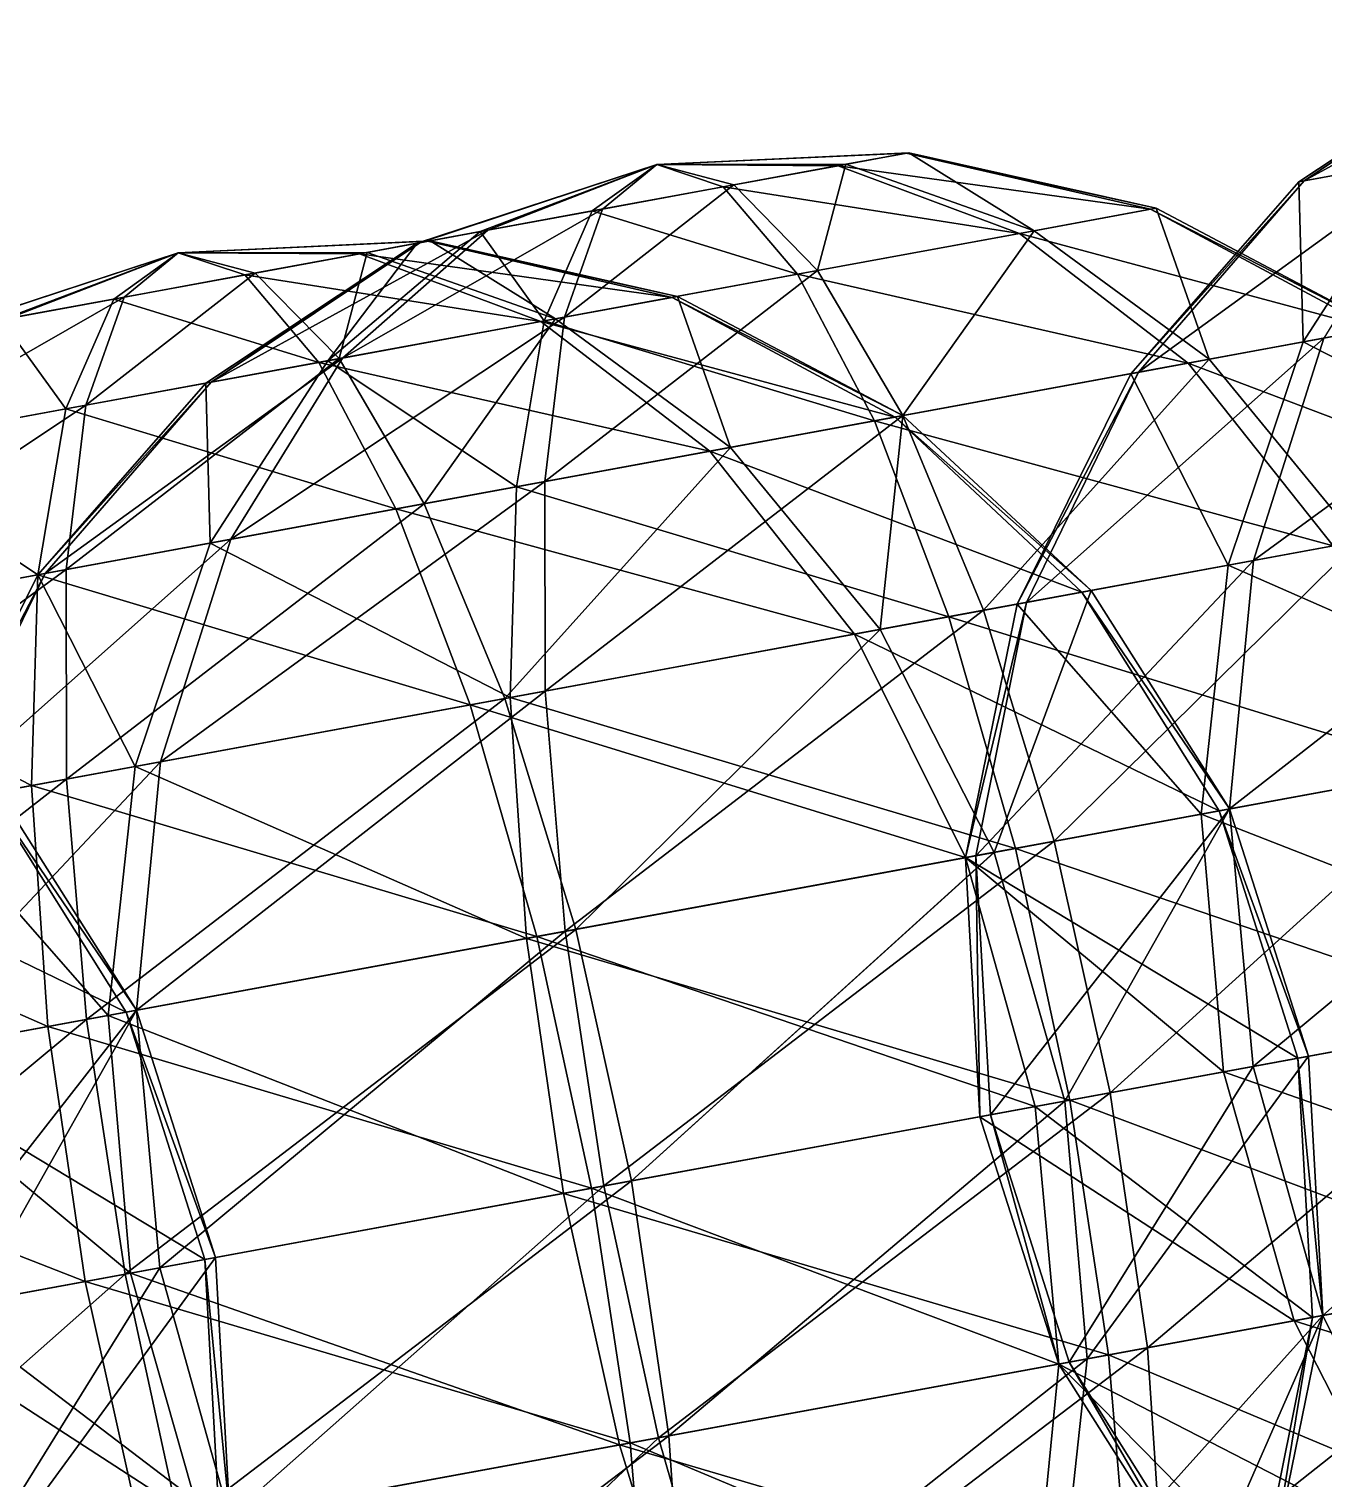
# Model space of a CAD drawing. Header units: metres. Extents: x -550 to 12, y -466 to 28.
# Drawn here: x -253.52 to -214.5, y -404.94 to -361.22 of the extents above; entities that cross this region are included whole.
import ezdxf

# ---------------------------------------------------------------- set-up
doc = ezdxf.new("R2010")
doc.units = ezdxf.units.M

msp = doc.modelspace()

# ---------------------------------------------------------------- linework, layer by layer
for points in [[(-215.06418, -365.79932, -922.34), (-208.77402, -361.59415, -920.31915), (-206.72525, -361.21704, -923.75635), (-206.72514, -361.21695, -923.7562)], [(-215.06418, -365.79932, -922.34), (-206.72525, -361.21704, -923.75635), (-211.10623, -365.0708, -928.9802), (-211.10612, -365.0707, -928.9801)], [(-215.2266, -365.82922, -914.5772), (-208.8581, -361.60962, -916.3008), (-208.77402, -361.59415, -920.31915), (-208.77391, -361.59406, -920.31903)], [(-215.2266, -365.82922, -914.5772), (-208.77402, -361.59415, -920.31915), (-215.06418, -365.79932, -922.34), (-215.06407, -365.79922, -922.3399)], [(-211.54997, -365.15247, -907.77185), (-208.8581, -361.60962, -916.3008), (-215.2266, -365.82922, -914.5772), (-215.22649, -365.82913, -914.5771)], [(-228.89122, -365.2971, -808.2985), (-234.58957, -365.30658, -802.92615), (-226.98807, -364.94678, -804.7758), (-226.98796, -364.9467, -804.7757)], [(-226.98807, -364.94678, -804.7758), (-234.58957, -365.30658, -802.92615), (-227.07214, -364.96225, -800.75745), (-227.07204, -364.96216, -800.7573)], [(-227.07214, -364.96225, -800.75745), (-234.58957, -365.30658, -802.92615), (-229.12093, -365.33936, -797.32025), (-229.12082, -365.33926, -797.3201)], [(-219.69691, -366.65207, -798.7366), (-227.07214, -364.96225, -800.75745), (-229.12093, -365.33936, -797.32025), (-229.12082, -365.33926, -797.3201)], [(-223.2111, -367.29892, -813.30475), (-228.89122, -365.2971, -808.2985), (-226.98807, -364.94678, -804.7758), (-226.98796, -364.9467, -804.7757)], [(-219.53448, -366.62216, -806.4994), (-226.98807, -364.94678, -804.7758), (-227.07214, -364.96225, -800.75745), (-227.07204, -364.96216, -800.7573)], [(-219.53448, -366.62216, -806.4994), (-227.07214, -364.96225, -800.75745), (-219.69691, -366.65207, -798.7366), (-219.69681, -366.65198, -798.73645)], [(-223.2111, -367.29892, -813.30475), (-226.98807, -364.94678, -804.7758), (-219.53448, -366.62216, -806.4994), (-219.53438, -366.62207, -806.49927)], [(-220.06848, -371.5681, -924.07544), (-215.06418, -365.79932, -922.34), (-211.10623, -365.0708, -928.9802), (-211.10612, -365.0707, -928.9801)], [(-220.06848, -371.5681, -924.07544), (-211.10623, -365.0708, -928.9802), (-214.47112, -370.5378, -933.4661), (-214.47101, -370.53772, -933.466)], [(-239.91782, -367.32672, -797.5538), (-234.58957, -365.30658, -802.92615), (-241.82097, -367.67703, -801.0765), (-241.82086, -367.67694, -801.07635)], [(-241.82097, -367.67703, -801.0765), (-234.58957, -365.30658, -802.92615), (-241.73691, -367.66156, -805.09485), (-241.7368, -367.66147, -805.0947)], [(-241.73691, -367.66156, -805.09485), (-234.58957, -365.30658, -802.92615), (-239.68813, -367.28445, -808.53204), (-239.68802, -367.28436, -808.5319)], [(-236.53737, -366.7045, -795.4706), (-234.58957, -365.30658, -802.92615), (-239.91782, -367.32672, -797.5538), (-239.91771, -367.32663, -797.55365)], [(-239.68813, -367.28445, -808.53204), (-234.58957, -365.30658, -802.92615), (-236.2236, -366.64673, -810.4672), (-236.2235, -366.64664, -810.4671)], [(-232.58543, -365.97708, -795.3851), (-234.58957, -365.30658, -802.92615), (-236.53737, -366.7045, -795.4706), (-236.53726, -366.7044, -795.47046)], [(-236.2236, -366.64673, -810.4672), (-234.58957, -365.30658, -802.92615), (-232.27167, -365.9193, -810.3817), (-232.27156, -365.91922, -810.3816)], [(-232.27167, -365.9193, -810.3817), (-234.58957, -365.30658, -802.92615), (-228.89122, -365.2971, -808.2985), (-228.89111, -365.297, -808.2984)], [(-229.12093, -365.33936, -797.32025), (-234.58957, -365.30658, -802.92615), (-232.58543, -365.97708, -795.3851), (-232.58533, -365.977, -795.38495)], [(-223.65485, -367.38058, -792.0964), (-229.12093, -365.33936, -797.32025), (-232.58543, -365.97708, -795.3851), (-232.58533, -365.977, -795.38495)], [(-229.74162, -368.50098, -817.32916), (-232.27167, -365.9193, -810.3817), (-228.89122, -365.2971, -808.2985), (-228.89111, -365.297, -808.2984)], [(-229.74162, -368.50098, -817.32916), (-228.89122, -365.2971, -808.2985), (-223.2111, -367.29892, -813.30475), (-223.211, -367.29883, -813.3046)], [(-219.69691, -366.65207, -798.7366), (-229.12093, -365.33936, -797.32025), (-223.65485, -367.38058, -792.0964), (-223.65474, -367.3805, -792.09625)], [(-215.09866, -370.65332, -903.4729), (-211.54997, -365.15247, -907.77185), (-215.2266, -365.82922, -914.5772), (-215.22649, -365.82913, -914.5771)], [(-205.86313, -368.95337, -897.7815), (-211.54997, -365.15247, -907.77185), (-215.09866, -370.65332, -903.4729), (-215.09856, -370.65323, -903.4728)], [(-237.37619, -369.90625, -817.4943), (-236.2236, -366.64673, -810.4672), (-232.27167, -365.9193, -810.3817), (-232.27156, -365.91922, -810.3816)], [(-237.37619, -369.90625, -817.4943), (-232.27167, -365.9193, -810.3817), (-229.74162, -368.50098, -817.32916), (-229.74152, -368.5009, -817.32904)], [(-220.29819, -371.61038, -913.0971), (-215.2266, -365.82922, -914.5772), (-215.06418, -365.79932, -922.34), (-215.06407, -365.79922, -922.3399)], [(-220.29819, -371.61038, -913.0971), (-215.06418, -365.79932, -922.34), (-220.06848, -371.5681, -924.07544), (-220.06837, -371.56802, -924.0753)], [(-215.09866, -370.65332, -903.4729), (-215.2266, -365.82922, -914.5772), (-220.29819, -371.61038, -913.0971), (-220.29808, -371.6103, -913.097)], [(-230.34778, -368.61255, -788.358), (-232.58543, -365.97708, -795.3851), (-236.53737, -366.7045, -795.4706), (-236.53726, -366.7044, -795.47046)], [(-223.65485, -367.38058, -792.0964), (-232.58543, -365.97708, -795.3851), (-230.34778, -368.61255, -788.358), (-230.34767, -368.61246, -788.35785)], [(-244.0691, -371.1382, -813.7559), (-239.68813, -367.28445, -808.53204), (-236.2236, -366.64673, -810.4672), (-236.2235, -366.64664, -810.4671)], [(-244.0691, -371.1382, -813.7559), (-236.2236, -366.64673, -810.4672), (-237.37619, -369.90625, -817.4943), (-237.37608, -369.90616, -817.4942)], [(-237.98235, -370.01782, -788.52313), (-236.53737, -366.7045, -795.4706), (-239.91782, -367.32672, -797.5538), (-239.91771, -367.32663, -797.55365)], [(-230.34778, -368.61255, -788.358), (-236.53737, -366.7045, -795.4706), (-237.98235, -370.01782, -788.52313), (-237.98224, -370.01773, -788.523)], [(-212.96649, -370.26086, -797.00116), (-219.69691, -366.65207, -798.7366), (-223.65485, -367.38058, -792.0964), (-223.65474, -367.3805, -792.09625)], [(-217.93631, -371.17566, -817.6037), (-223.2111, -367.29892, -813.30475), (-219.53448, -366.62216, -806.4994), (-219.53438, -366.62207, -806.49927)], [(-212.73679, -370.2186, -807.9795), (-219.53448, -366.62216, -806.4994), (-219.69691, -366.65207, -798.7366), (-219.69681, -366.65198, -798.73645)], [(-212.73679, -370.2186, -807.9795), (-219.69691, -366.65207, -798.7366), (-212.96649, -370.26086, -797.00116), (-212.96638, -370.26077, -797.00104)], [(-217.93631, -371.17566, -817.6037), (-219.53448, -366.62216, -806.4994), (-212.73679, -370.2186, -807.9795), (-212.73668, -370.2185, -807.9794)], [(-243.32315, -367.95352, -1187.4879), (-249.0215, -367.963, -1182.1156), (-241.42, -367.6032, -1183.9652), (-241.41989, -367.60312, -1183.9651)], [(-241.42, -367.6032, -1183.9652), (-249.0215, -367.963, -1182.1156), (-241.50407, -367.61868, -1179.9469), (-241.50397, -367.6186, -1179.9468)], [(-241.50407, -367.61868, -1179.9469), (-249.0215, -367.963, -1182.1156), (-243.55286, -367.9958, -1176.5096), (-243.55275, -367.9957, -1176.5095)], [(-248.18947, -371.89664, -799.3529), (-241.82097, -367.67703, -801.0765), (-241.73691, -367.66156, -805.09485), (-241.7368, -367.66147, -805.0947)], [(-248.18947, -371.89664, -799.3529), (-241.73691, -367.66156, -805.09485), (-248.02705, -371.86673, -807.1157), (-248.02695, -371.86664, -807.1156)], [(-244.51285, -371.21988, -792.54755), (-241.82097, -367.67703, -801.0765), (-248.18947, -371.89664, -799.3529), (-248.18936, -371.89655, -799.3528)], [(-248.02705, -371.86673, -807.1157), (-241.73691, -367.66156, -805.09485), (-239.68813, -367.28445, -808.53204), (-239.68802, -367.28436, -808.5319)], [(-248.02705, -371.86673, -807.1157), (-239.68813, -367.28445, -808.53204), (-244.0691, -371.1382, -813.7559), (-244.069, -371.13812, -813.7558)], [(-237.98235, -370.01782, -788.52313), (-239.91782, -367.32672, -797.5538), (-244.51285, -371.21988, -792.54755), (-244.51274, -371.2198, -792.5474)], [(-244.51285, -371.21988, -792.54755), (-239.91782, -367.32672, -797.5538), (-241.82097, -367.67703, -801.0765), (-241.82086, -367.67694, -801.07635)], [(-234.12885, -369.3085, -1177.926), (-241.50407, -367.61868, -1179.9469), (-243.55286, -367.9958, -1176.5096), (-243.55275, -367.9957, -1176.5095)], [(-237.64304, -369.95535, -1192.4943), (-243.32315, -367.95352, -1187.4879), (-241.42, -367.6032, -1183.9652), (-241.41989, -367.60312, -1183.9651)], [(-233.96642, -369.2786, -1185.6888), (-241.42, -367.6032, -1183.9652), (-241.50407, -367.61868, -1179.9469), (-241.50397, -367.6186, -1179.9468)], [(-233.96642, -369.2786, -1185.6888), (-241.50407, -367.61868, -1179.9469), (-234.12885, -369.3085, -1177.926), (-234.12874, -369.3084, -1177.9259)], [(-237.64304, -369.95535, -1192.4943), (-241.42, -367.6032, -1183.9652), (-233.96642, -369.2786, -1185.6888), (-233.96631, -369.2785, -1185.6887)], [(-218.56386, -371.29117, -787.6105), (-223.65485, -367.38058, -792.0964), (-230.34778, -368.61255, -788.358), (-230.34767, -368.61246, -788.35785)], [(-227.17186, -372.8756, -823.2951), (-229.74162, -368.50098, -817.32916), (-223.2111, -367.29892, -813.30475), (-223.211, -367.29883, -813.3046)], [(-227.17186, -372.8756, -823.2951), (-223.2111, -367.29892, -813.30475), (-217.93631, -371.17566, -817.6037), (-217.9362, -371.17557, -817.6036)], [(-212.96649, -370.26086, -797.00116), (-223.65485, -367.38058, -792.0964), (-218.56386, -371.29117, -787.6105), (-218.56375, -371.29108, -787.61035)], [(-254.34975, -369.98315, -1176.7433), (-249.0215, -367.963, -1182.1156), (-256.2529, -370.33347, -1180.266), (-256.2528, -370.33337, -1180.2659)], [(-256.2529, -370.33347, -1180.266), (-249.0215, -367.963, -1182.1156), (-256.16882, -370.318, -1184.2843), (-256.16873, -370.3179, -1184.2842)], [(-256.16882, -370.318, -1184.2843), (-249.0215, -367.963, -1182.1156), (-254.12006, -369.9409, -1187.7216), (-254.11995, -369.9408, -1187.7214)], [(-250.9693, -369.36093, -1174.66), (-249.0215, -367.963, -1182.1156), (-254.34975, -369.98315, -1176.7433), (-254.34964, -369.98306, -1176.7432)], [(-254.12006, -369.9409, -1187.7216), (-249.0215, -367.963, -1182.1156), (-250.65553, -369.30316, -1189.6566), (-250.65543, -369.30307, -1189.6565)], [(-247.01736, -368.6335, -1174.5746), (-249.0215, -367.963, -1182.1156), (-250.9693, -369.36093, -1174.66), (-250.9692, -369.36084, -1174.6599)], [(-250.65553, -369.30316, -1189.6566), (-249.0215, -367.963, -1182.1156), (-246.7036, -368.57574, -1189.5712), (-246.70349, -368.57565, -1189.571)], [(-246.7036, -368.57574, -1189.5712), (-249.0215, -367.963, -1182.1156), (-243.32315, -367.95352, -1187.4879), (-243.32304, -367.95343, -1187.4878)], [(-243.55286, -367.9958, -1176.5096), (-249.0215, -367.963, -1182.1156), (-247.01736, -368.6335, -1174.5746), (-247.01726, -368.63342, -1174.5745)], [(-238.08678, -370.03702, -1171.2858), (-243.55286, -367.9958, -1176.5096), (-247.01736, -368.6335, -1174.5746), (-247.01726, -368.63342, -1174.5745)], [(-244.17355, -371.1574, -1196.5187), (-246.7036, -368.57574, -1189.5712), (-243.32315, -367.95352, -1187.4879), (-243.32304, -367.95343, -1187.4878)], [(-244.17355, -371.1574, -1196.5187), (-243.32315, -367.95352, -1187.4879), (-237.64304, -369.95535, -1192.4943), (-237.64293, -369.95526, -1192.4941)], [(-234.12885, -369.3085, -1177.926), (-243.55286, -367.9958, -1176.5096), (-238.08678, -370.03702, -1171.2858), (-238.08667, -370.03693, -1171.2856)], [(-251.8081, -372.56268, -1196.6838), (-250.65553, -369.30316, -1189.6566), (-246.7036, -368.57574, -1189.5712), (-246.70349, -368.57565, -1189.571)], [(-251.8081, -372.56268, -1196.6838), (-246.7036, -368.57574, -1189.5712), (-244.17355, -371.1574, -1196.5187), (-244.17345, -371.15732, -1196.5186)], [(-237.96875, -374.86298, -823.5287), (-237.37619, -369.90625, -817.4943), (-229.74162, -368.50098, -817.32916), (-229.74152, -368.5009, -817.32904)], [(-237.96875, -374.86298, -823.5287), (-229.74162, -368.50098, -817.32916), (-227.17186, -372.8756, -823.2951), (-227.17175, -372.87552, -823.295)], [(-229.74162, -368.50098, -817.32916), (-229.74162, -368.50098, -817.32916), (-237.37619, -369.90625, -817.4943), (-237.37608, -369.90616, -817.4942)], [(-244.77971, -371.26898, -1167.5474), (-247.01736, -368.6335, -1174.5746), (-250.9693, -369.36093, -1174.66), (-250.9692, -369.36084, -1174.6599)], [(-238.08678, -370.03702, -1171.2858), (-247.01736, -368.6335, -1174.5746), (-244.77971, -371.26898, -1167.5474), (-244.7796, -371.2689, -1167.5472)], [(-228.0291, -373.03342, -782.3236), (-230.34778, -368.61255, -788.358), (-237.98235, -370.01782, -788.52313), (-237.98224, -370.01773, -788.523)], [(-218.56386, -371.29117, -787.6105), (-230.34778, -368.61255, -788.358), (-228.0291, -373.03342, -782.3236), (-228.02899, -373.03333, -782.3235)], [(-216.59056, -377.2455, -936.9082), (-214.47112, -370.5378, -933.4661), (-205.00589, -368.79556, -938.753), (-205.00578, -368.79547, -938.75287)], [(-216.59056, -377.2455, -936.9082), (-205.00589, -368.79556, -938.753), (-204.99808, -375.1117, -943.3833), (-204.99797, -375.1116, -943.3832)], [(-206.04797, -375.30496, -893.2037), (-205.86313, -368.95337, -897.7815), (-215.09866, -370.65332, -903.4729), (-215.09856, -370.65323, -903.4728)], [(-258.50104, -373.79465, -1192.9454), (-254.12006, -369.9409, -1187.7216), (-250.65553, -369.30316, -1189.6566), (-250.65543, -369.30307, -1189.6565)], [(-258.50104, -373.79465, -1192.9454), (-250.65553, -369.30316, -1189.6566), (-251.8081, -372.56268, -1196.6838), (-251.808, -372.5626, -1196.6837)], [(-252.41428, -372.67426, -1167.7125), (-250.9693, -369.36093, -1174.66), (-254.34975, -369.98315, -1176.7433), (-254.34964, -369.98306, -1176.7432)], [(-244.77971, -371.26898, -1167.5474), (-250.9693, -369.36093, -1174.66), (-252.41428, -372.67426, -1167.7125), (-252.41417, -372.67416, -1167.7124)], [(-227.39842, -372.9173, -1176.1907), (-234.12885, -369.3085, -1177.926), (-238.08678, -370.03702, -1171.2858), (-238.08667, -370.03693, -1171.2856)], [(-232.36826, -373.8321, -1196.7932), (-237.64304, -369.95535, -1192.4943), (-233.96642, -369.2786, -1185.6888), (-233.96631, -369.2785, -1185.6887)], [(-227.16873, -372.87503, -1187.169), (-233.96642, -369.2786, -1185.6888), (-234.12885, -369.3085, -1177.926), (-234.12874, -369.3084, -1177.9259)], [(-227.16873, -372.87503, -1187.169), (-234.12885, -369.3085, -1177.926), (-227.39842, -372.9173, -1176.1907), (-227.39832, -372.9172, -1176.1906)], [(-232.36826, -373.8321, -1196.7932), (-233.96642, -369.2786, -1185.6888), (-227.16873, -372.87503, -1187.169), (-227.16862, -372.87494, -1187.1688)], [(-252.41428, -372.67426, -1167.7125), (-254.34975, -369.98315, -1176.7433), (-258.9448, -373.8763, -1171.7369), (-258.9447, -373.87622, -1171.7368)], [(-247.43399, -376.60522, -818.2418), (-244.0691, -371.1382, -813.7559), (-237.37619, -369.90625, -817.4943), (-237.37608, -369.90616, -817.4942)], [(-247.43399, -376.60522, -818.2418), (-237.37619, -369.90625, -817.4943), (-237.96875, -374.86298, -823.5287), (-237.96864, -374.86288, -823.52856)], [(-232.99579, -373.9476, -1166.7999), (-238.08678, -370.03702, -1171.2858), (-244.77971, -371.26898, -1167.5474), (-244.7796, -371.2689, -1167.5472)], [(-238.82599, -375.02075, -782.5572), (-237.98235, -370.01782, -788.52313), (-244.51285, -371.21988, -792.54755), (-244.51274, -371.2198, -792.5474)], [(-241.60379, -375.53204, -1202.4846), (-244.17355, -371.1574, -1196.5187), (-237.64304, -369.95535, -1192.4943), (-237.64293, -369.95526, -1192.4941)], [(-241.60379, -375.53204, -1202.4846), (-237.64304, -369.95535, -1192.4943), (-232.36826, -373.8321, -1196.7932), (-232.36815, -373.832, -1196.7931)], [(-228.0291, -373.03342, -782.3236), (-237.98235, -370.01782, -788.52313), (-238.82599, -375.02075, -782.5572), (-238.82588, -375.02066, -782.55707)], [(-227.39842, -372.9173, -1176.1907), (-238.08678, -370.03702, -1171.2858), (-232.99579, -373.9476, -1166.7999), (-232.99568, -373.9475, -1166.7998)], [(-207.33954, -375.5427, -795.66956), (-212.96649, -370.26086, -797.00116), (-218.56386, -371.29117, -787.6105), (-218.56375, -371.29108, -787.61035)], [(-213.42632, -376.6631, -820.9024), (-217.93631, -371.17566, -817.6037), (-212.73679, -370.2186, -807.9795), (-212.73668, -370.2185, -807.9794)], [(-223.44592, -378.50735, -925.40704), (-220.06848, -371.5681, -924.07544), (-214.47112, -370.5378, -933.4661), (-214.47101, -370.53772, -933.466)], [(-223.44592, -378.50735, -925.40704), (-214.47112, -370.5378, -933.4661), (-216.59056, -377.2455, -936.9082), (-216.59045, -377.24542, -936.9081)], [(-217.35915, -377.387, -900.1742), (-215.09866, -370.65332, -903.4729), (-220.29819, -371.61038, -913.0971), (-220.29808, -371.6103, -913.097)], [(-206.04797, -375.30496, -893.2037), (-215.09866, -370.65332, -903.4729), (-217.35915, -377.387, -900.1742), (-217.35904, -377.3869, -900.1741)], [(-253.03136, -377.63553, -808.85114), (-248.02705, -371.86673, -807.1157), (-244.0691, -371.1382, -813.7559), (-244.069, -371.13812, -813.7558)], [(-253.03136, -377.63553, -808.85114), (-244.0691, -371.1382, -813.7559), (-247.43399, -376.60522, -818.2418), (-247.43388, -376.60513, -818.2417)], [(-252.4007, -377.5194, -1202.7181), (-251.8081, -372.56268, -1196.6838), (-244.17355, -371.1574, -1196.5187), (-244.17345, -371.15732, -1196.5186)], [(-252.4007, -377.5194, -1202.7181), (-244.17355, -371.1574, -1196.5187), (-241.60379, -375.53204, -1202.4846), (-241.60368, -375.53195, -1202.4845)], [(-244.17355, -371.1574, -1196.5187), (-244.17355, -371.1574, -1196.5187), (-251.8081, -372.56268, -1196.6838), (-251.808, -372.5626, -1196.6837)], [(-224.7375, -378.74512, -827.8729), (-227.17186, -372.8756, -823.2951), (-217.93631, -371.17566, -817.6037), (-217.9362, -371.17557, -817.6036)], [(-224.7375, -378.74512, -827.8729), (-217.93631, -371.17566, -817.6037), (-213.42632, -376.6631, -820.9024), (-213.42621, -376.663, -820.9023)], [(-242.46103, -375.68985, -1161.5131), (-244.77971, -371.26898, -1167.5474), (-252.41428, -372.67426, -1167.7125), (-252.41417, -372.67416, -1167.7124)], [(-248.06152, -376.72073, -788.2486), (-244.51285, -371.21988, -792.54755), (-248.18947, -371.89664, -799.3529), (-248.18936, -371.89655, -799.3528)], [(-238.82599, -375.02075, -782.5572), (-244.51285, -371.21988, -792.54755), (-248.06152, -376.72073, -788.2486), (-248.06142, -376.72064, -788.2485)], [(-232.99579, -373.9476, -1166.7999), (-244.77971, -371.26898, -1167.5474), (-242.46103, -375.68985, -1161.5131), (-242.46092, -375.68976, -1161.513)], [(-214.1949, -376.80457, -784.1684), (-218.56386, -371.29117, -787.6105), (-228.0291, -373.03342, -782.3236), (-228.02899, -373.03333, -782.3235)], [(-223.72723, -378.55914, -911.9614), (-220.29819, -371.61038, -913.0971), (-220.06848, -371.5681, -924.07544), (-220.06837, -371.56802, -924.0753)], [(-223.72723, -378.55914, -911.9614), (-220.06848, -371.5681, -924.07544), (-223.44592, -378.50735, -925.40704), (-223.44582, -378.50726, -925.4069)], [(-217.35915, -377.387, -900.1742), (-220.29819, -371.61038, -913.0971), (-223.72723, -378.55914, -911.9614), (-223.72713, -378.55905, -911.9613)], [(-207.33954, -375.5427, -795.66956), (-218.56386, -371.29117, -787.6105), (-214.1949, -376.80457, -784.1684), (-214.1948, -376.80447, -784.1683)], [(-253.26106, -377.6778, -797.8728), (-248.18947, -371.89664, -799.3529), (-248.02705, -371.86673, -807.1157), (-248.02695, -371.86664, -807.1156)], [(-253.26106, -377.6778, -797.8728), (-248.02705, -371.86673, -807.1157), (-253.03136, -377.63553, -808.85114), (-253.03125, -377.63544, -808.851)], [(-248.06152, -376.72073, -788.2486), (-248.18947, -371.89664, -799.3529), (-253.26106, -377.6778, -797.8728), (-253.26096, -377.6777, -797.8727)], [(-261.8659, -379.26166, -1197.4313), (-258.50104, -373.79465, -1192.9454), (-251.8081, -372.56268, -1196.6838), (-251.808, -372.5626, -1196.6837)], [(-261.8659, -379.26166, -1197.4313), (-251.8081, -372.56268, -1196.6838), (-252.4007, -377.5194, -1202.7181), (-252.40059, -377.51932, -1202.718)], [(-253.25793, -377.6772, -1161.7466), (-252.41428, -372.67426, -1167.7125), (-258.9448, -373.8763, -1171.7369), (-258.9447, -373.87622, -1171.7368)], [(-242.46103, -375.68985, -1161.5131), (-252.41428, -372.67426, -1167.7125), (-253.25793, -377.6772, -1161.7466), (-253.25783, -377.6771, -1161.7465)], [(-237.96094, -381.1791, -828.159), (-237.96875, -374.86298, -823.5287), (-227.17186, -372.8756, -823.2951), (-227.17175, -372.87552, -823.295)], [(-227.17186, -372.8756, -823.2951), (-227.17186, -372.8756, -823.2951), (-237.96875, -374.86298, -823.5287), (-237.96864, -374.86288, -823.52856)], [(-237.96094, -381.1791, -828.159), (-227.17186, -372.8756, -823.2951), (-224.7375, -378.74512, -827.8729), (-224.7374, -378.74503, -827.8728)], [(-221.77147, -378.19913, -1174.859), (-227.39842, -372.9173, -1176.1907), (-232.99579, -373.9476, -1166.7999), (-232.99568, -373.9475, -1166.7998)], [(-227.85825, -379.31952, -1200.0919), (-232.36826, -373.8321, -1196.7932), (-227.16873, -372.87503, -1187.169), (-227.16862, -372.87494, -1187.1688)], [(-227.85825, -379.31952, -1200.0919), (-227.16873, -372.87503, -1187.169), (-221.49016, -378.14737, -1188.3046), (-221.49005, -378.14728, -1188.3044)], [(-221.49016, -378.14737, -1188.3046), (-227.16873, -372.87503, -1187.169), (-227.39842, -372.9173, -1176.1907), (-227.39832, -372.9172, -1176.1906)], [(-221.49016, -378.14737, -1188.3046), (-227.39842, -372.9173, -1176.1907), (-221.77147, -378.19913, -1174.859), (-221.77136, -378.19904, -1174.8589)], [(-225.7874, -378.93835, -777.6933), (-228.0291, -373.03342, -782.3236), (-238.82599, -375.02075, -782.5572), (-238.82588, -375.02066, -782.55707)], [(-214.1949, -376.80457, -784.1684), (-228.0291, -373.03342, -782.3236), (-225.7874, -378.93835, -777.6933), (-225.7873, -378.93826, -777.6932)], [(-239.16943, -381.40155, -1207.0624), (-241.60379, -375.53204, -1202.4846), (-232.36826, -373.8321, -1196.7932), (-232.36815, -373.832, -1196.7931)], [(-239.16943, -381.40155, -1207.0624), (-232.36826, -373.8321, -1196.7932), (-227.85825, -379.31952, -1200.0919), (-227.85814, -379.31943, -1200.0918)], [(-253.25793, -377.6772, -1161.7466), (-258.9448, -373.8763, -1171.7369), (-262.49347, -379.37717, -1167.438), (-262.49338, -379.37708, -1167.4379)], [(-228.62683, -379.461, -1163.3578), (-232.99579, -373.9476, -1166.7999), (-242.46103, -375.68985, -1161.5131), (-242.46092, -375.68976, -1161.513)], [(-221.77147, -378.19913, -1174.859), (-232.99579, -373.9476, -1166.7999), (-228.62683, -379.461, -1163.3578), (-228.62672, -379.4609, -1163.3577)], [(-249.55344, -383.31293, -821.6839), (-247.43399, -376.60522, -818.2418), (-237.96875, -374.86298, -823.5287), (-237.96864, -374.86288, -823.52856)], [(-249.55344, -383.31293, -821.6839), (-237.96875, -374.86298, -823.5287), (-237.96094, -381.1791, -828.159), (-237.96083, -381.17902, -828.1589)], [(-239.01085, -381.37238, -777.9794), (-238.82599, -375.02075, -782.5572), (-248.06152, -376.72073, -788.2486), (-248.06142, -376.72064, -788.2485)], [(-225.7874, -378.93835, -777.6933), (-238.82599, -375.02075, -782.5572), (-239.01085, -381.37238, -777.9794), (-239.01074, -381.37228, -777.97925)], [(-217.32016, -384.7368, -939.072), (-216.59056, -377.2455, -936.9082), (-204.99808, -375.1117, -943.3833), (-204.99797, -375.1116, -943.3832)], [(-217.32016, -384.7368, -939.072), (-204.99808, -375.1117, -943.3833), (-204.39041, -382.35684, -946.294), (-204.3903, -382.35675, -946.2939)], [(-252.39288, -383.83554, -1207.3484), (-252.4007, -377.5194, -1202.7181), (-241.60379, -375.53204, -1202.4846), (-241.60368, -375.53195, -1202.4845)], [(-241.60379, -375.53204, -1202.4846), (-241.60379, -375.53204, -1202.4846), (-252.4007, -377.5194, -1202.7181), (-252.40059, -377.51932, -1202.718)], [(-252.39288, -383.83554, -1207.3484), (-241.60379, -375.53204, -1202.4846), (-239.16943, -381.40155, -1207.0624), (-239.16933, -381.40146, -1207.0623)], [(-205.56142, -382.5724, -890.3259), (-206.04797, -375.30496, -893.2037), (-217.35915, -377.387, -900.1742), (-217.35904, -377.3869, -900.1741)], [(-240.21933, -381.5948, -1156.8828), (-242.46103, -375.68985, -1161.5131), (-253.25793, -377.6772, -1161.7466), (-253.25783, -377.6771, -1161.7465)], [(-228.62683, -379.461, -1163.3578), (-242.46103, -375.68985, -1161.5131), (-240.21933, -381.5948, -1156.8828), (-240.21922, -381.5947, -1156.8827)], [(-256.40878, -384.57477, -810.18274), (-253.03136, -377.63553, -808.85114), (-247.43399, -376.60522, -818.2418), (-247.43388, -376.60513, -818.2417)], [(-256.40878, -384.57477, -810.18274), (-247.43399, -376.60522, -818.2418), (-249.55344, -383.31293, -821.6839), (-249.55333, -383.31284, -821.6838)], [(-250.32202, -383.4544, -784.9499), (-248.06152, -376.72073, -788.2486), (-253.26106, -377.6778, -797.8728), (-253.26096, -377.6777, -797.8727)], [(-239.01085, -381.37238, -777.9794), (-248.06152, -376.72073, -788.2486), (-250.32202, -383.4544, -784.9499), (-250.32191, -383.4543, -784.94977)], [(-210.8457, -383.54504, -782.0046), (-214.1949, -376.80457, -784.1684), (-225.7874, -378.93835, -777.6933), (-225.7873, -378.93826, -777.6932)], [(-222.60445, -385.70947, -830.7507), (-224.7375, -378.74512, -827.8729), (-213.42632, -376.6631, -820.9024), (-213.42621, -376.663, -820.9023)], [(-222.60445, -385.70947, -830.7507), (-213.42632, -376.6631, -820.9024), (-209.98846, -383.38727, -822.9761), (-209.98836, -383.38718, -822.97595)], [(-224.96631, -386.1442, -926.2441), (-223.44592, -378.50735, -925.40704), (-216.59056, -377.2455, -936.9082), (-216.59045, -377.24542, -936.9081)], [(-224.96631, -386.1442, -926.2441), (-216.59056, -377.2455, -936.9082), (-217.32016, -384.7368, -939.072), (-217.32005, -384.7367, -939.0719)], [(-263.98538, -385.96936, -1200.8734), (-261.8659, -379.26166, -1197.4313), (-252.4007, -377.5194, -1202.7181), (-252.40059, -377.51932, -1202.718)], [(-263.98538, -385.96936, -1200.8734), (-252.4007, -377.5194, -1202.7181), (-252.39288, -383.83554, -1207.3484), (-252.39278, -383.83545, -1207.3483)], [(-253.44278, -384.0288, -1157.1688), (-253.25793, -377.6772, -1161.7466), (-262.49347, -379.37717, -1167.438), (-262.49338, -379.37708, -1167.4379)], [(-256.69012, -384.62656, -796.7371), (-253.26106, -377.6778, -797.8728), (-253.03136, -377.63553, -808.85114), (-253.03125, -377.63544, -808.851)], [(-256.69012, -384.62656, -796.7371), (-253.03136, -377.63553, -808.85114), (-256.40878, -384.57477, -810.18274), (-256.4087, -384.57468, -810.1826)], [(-250.32202, -383.4544, -784.9499), (-253.26106, -377.6778, -797.8728), (-256.69012, -384.62656, -796.7371), (-256.69003, -384.62646, -796.737)], [(-240.21933, -381.5948, -1156.8828), (-253.25793, -377.6772, -1161.7466), (-253.44278, -384.0288, -1157.1688), (-253.44267, -384.02872, -1157.1687)], [(-218.1774, -384.89456, -898.1005), (-217.35915, -377.387, -900.1742), (-223.72723, -378.55914, -911.9614), (-223.72713, -378.55905, -911.9613)], [(-205.56142, -382.5724, -890.3259), (-217.35915, -377.387, -900.1742), (-218.1774, -384.89456, -898.1005), (-218.17729, -384.89447, -898.1004)], [(-217.63148, -384.79407, -1174.022), (-221.77147, -378.19913, -1174.859), (-228.62683, -379.461, -1163.3578), (-228.62672, -379.4609, -1163.3577)], [(-224.4204, -386.0437, -1202.1655), (-227.85825, -379.31952, -1200.0919), (-221.49016, -378.14737, -1188.3046), (-221.49005, -378.14728, -1188.3044)], [(-224.4204, -386.0437, -1202.1655), (-221.49016, -378.14737, -1188.3046), (-217.3177, -384.73633, -1189.0186), (-217.3176, -384.73624, -1189.0184)], [(-217.3177, -384.73633, -1189.0186), (-221.49016, -378.14737, -1188.3046), (-221.77147, -378.19913, -1174.859), (-221.77136, -378.19904, -1174.8589)], [(-217.3177, -384.73633, -1189.0186), (-221.77147, -378.19913, -1174.859), (-217.63148, -384.79407, -1174.022), (-217.63138, -384.79398, -1174.0219)], [(-225.28008, -386.20197, -911.2475), (-223.72723, -378.55914, -911.9614), (-223.44592, -378.50735, -925.40704), (-223.44582, -378.50726, -925.4069)], [(-225.28008, -386.20197, -911.2475), (-223.44592, -378.50735, -925.40704), (-224.96631, -386.1442, -926.2441), (-224.9662, -386.1441, -926.24396)], [(-218.1774, -384.89456, -898.1005), (-223.72723, -378.55914, -911.9614), (-225.28008, -386.20197, -911.2475), (-225.27997, -386.20187, -911.2474)], [(-223.77545, -385.92502, -774.7826), (-225.7874, -378.93835, -777.6933), (-239.01085, -381.37238, -777.9794), (-239.01074, -381.37228, -777.97925)], [(-237.35329, -388.42426, -831.0697), (-237.96094, -381.1791, -828.159), (-224.7375, -378.74512, -827.8729), (-224.7374, -378.74503, -827.8728)], [(-224.7375, -378.74512, -827.8729), (-224.7375, -378.74512, -827.8729), (-237.96094, -381.1791, -828.159), (-237.96083, -381.17902, -828.1589)], [(-237.35329, -388.42426, -831.0697), (-224.7375, -378.74512, -827.8729), (-222.60445, -385.70947, -830.7507), (-222.60434, -385.70938, -830.75055)], [(-210.8457, -383.54504, -782.0046), (-225.7874, -378.93835, -777.6933), (-223.77545, -385.92502, -774.7826), (-223.77534, -385.92493, -774.7825)], [(-253.44278, -384.0288, -1157.1688), (-262.49347, -379.37717, -1167.438), (-264.75397, -386.11084, -1164.1393), (-264.75388, -386.11075, -1164.1392)], [(-225.27763, -386.20148, -1161.1941), (-228.62683, -379.461, -1163.3578), (-240.21933, -381.5948, -1156.8828), (-240.21922, -381.5947, -1156.8827)], [(-237.03638, -388.3659, -1209.9402), (-239.16943, -381.40155, -1207.0624), (-227.85825, -379.31952, -1200.0919), (-227.85814, -379.31943, -1200.0918)], [(-237.03638, -388.3659, -1209.9402), (-227.85825, -379.31952, -1200.0919), (-224.4204, -386.0437, -1202.1655), (-224.42029, -386.0436, -1202.1654)], [(-217.63148, -384.79407, -1174.022), (-228.62683, -379.461, -1163.3578), (-225.27763, -386.20148, -1161.1941), (-225.27753, -386.2014, -1161.194)], [(-250.28302, -390.8042, -823.8477), (-249.55344, -383.31293, -821.6839), (-237.96094, -381.1791, -828.159), (-237.96083, -381.17902, -828.1589)], [(-250.28302, -390.8042, -823.8477), (-237.96094, -381.1791, -828.159), (-237.35329, -388.42426, -831.0697), (-237.35318, -388.42416, -831.0696)], [(-238.20738, -388.58145, -1153.972), (-240.21933, -381.5948, -1156.8828), (-253.44278, -384.0288, -1157.1688), (-253.44267, -384.02872, -1157.1687)], [(-251.78522, -391.0807, -1210.2592), (-252.39288, -383.83554, -1207.3484), (-239.16943, -381.40155, -1207.0624), (-239.16933, -381.40146, -1207.0623)], [(-239.16943, -381.40155, -1207.0624), (-239.16943, -381.40155, -1207.0624), (-252.39288, -383.83554, -1207.3484), (-252.39278, -383.83545, -1207.3483)], [(-251.78522, -391.0807, -1210.2592), (-239.16943, -381.40155, -1207.0624), (-237.03638, -388.3659, -1209.9402), (-237.03627, -388.3658, -1209.9401)], [(-238.52429, -388.6398, -775.1016), (-239.01085, -381.37238, -777.9794), (-250.32202, -383.4544, -784.9499), (-250.32191, -383.4543, -784.94977)], [(-225.27763, -386.20148, -1161.1941), (-240.21933, -381.5948, -1156.8828), (-238.20738, -388.58145, -1153.972), (-238.20728, -388.58136, -1153.9719)], [(-223.77545, -385.92502, -774.7826), (-239.01085, -381.37238, -777.9794), (-238.52429, -388.6398, -775.1016), (-238.52419, -388.6397, -775.1015)], [(-204.43661, -390.26035, -889.34436), (-205.56142, -382.5724, -890.3259), (-218.1774, -384.89456, -898.1005), (-218.17729, -384.89447, -898.1004)], [(-216.61015, -392.5011, -939.81006), (-217.32016, -384.7368, -939.072), (-204.39041, -382.35684, -946.294), (-204.3903, -382.35675, -946.2939)], [(-216.61015, -392.5011, -939.81006), (-204.39041, -382.35684, -946.294), (-203.2243, -390.0372, -947.2868), (-203.2242, -390.0371, -947.2867)], [(-257.92917, -392.2116, -811.0198), (-256.40878, -384.57477, -810.18274), (-249.55344, -383.31293, -821.6839), (-249.55333, -383.31284, -821.6838)], [(-257.92917, -392.2116, -811.0198), (-249.55344, -383.31293, -821.6839), (-250.28302, -390.8042, -823.8477), (-250.28291, -390.8041, -823.8476)], [(-220.91805, -393.29407, -831.73224), (-222.60445, -385.70947, -830.7507), (-209.98846, -383.38727, -822.9761), (-209.98836, -383.38718, -822.97595)], [(-220.91805, -393.29407, -831.73224), (-209.98846, -383.38727, -822.9761), (-207.85703, -390.88995, -823.68335), (-207.85692, -390.88986, -823.6832)], [(-264.71497, -393.46063, -1203.0371), (-263.98538, -385.96936, -1200.8734), (-252.39288, -383.83554, -1207.3484), (-252.39278, -383.83545, -1207.3483)], [(-264.71497, -393.46063, -1203.0371), (-252.39288, -383.83554, -1207.3484), (-251.78522, -391.0807, -1210.2592), (-251.78511, -391.0806, -1210.259)], [(-251.14026, -390.96198, -782.8762), (-250.32202, -383.4544, -784.9499), (-256.69012, -384.62656, -796.7371), (-256.69003, -384.62646, -796.737)], [(-238.52429, -388.6398, -775.1016), (-250.32202, -383.4544, -784.9499), (-251.14026, -390.96198, -782.8762), (-251.14015, -390.96188, -782.8761)], [(-208.7445, -391.0533, -781.26654), (-210.8457, -383.54504, -782.0046), (-223.77545, -385.92502, -774.7826), (-223.77534, -385.92493, -774.7825)], [(-252.95622, -391.29623, -1154.291), (-253.44278, -384.0288, -1157.1688), (-264.75397, -386.11084, -1164.1393), (-264.75388, -386.11075, -1164.1392)], [(-250.59438, -390.86148, -1058.7977), (-254.73436, -384.26654, -1059.6348), (-261.58972, -385.5284, -1048.1335), (-261.58963, -385.52832, -1048.1334)], [(-257.38327, -392.1111, -1086.9413), (-254.45305, -384.21478, -1073.0803), (-250.2806, -390.80374, -1073.7943), (-250.28049, -390.80365, -1073.7942)], [(-250.2806, -390.80374, -1073.7943), (-254.45305, -384.21478, -1073.0803), (-254.73436, -384.26654, -1059.6348), (-254.73425, -384.26645, -1059.6346)], [(-250.2806, -390.80374, -1073.7943), (-254.73436, -384.26654, -1059.6348), (-250.59438, -390.86148, -1058.7977), (-250.59427, -390.8614, -1058.7976)], [(-238.20738, -388.58145, -1153.972), (-253.44278, -384.0288, -1157.1688), (-252.95622, -391.29623, -1154.291), (-252.95612, -391.29614, -1154.2909)], [(-251.14026, -390.96198, -782.8762), (-256.69012, -384.62656, -796.7371), (-258.24295, -392.26938, -796.0232), (-258.24286, -392.2693, -796.0231)], [(-224.52603, -393.95816, -926.5296), (-224.96631, -386.1442, -926.2441), (-217.32016, -384.7368, -939.072), (-217.32005, -384.7367, -939.0719)], [(-224.52603, -393.95816, -926.5296), (-217.32016, -384.7368, -939.072), (-216.61015, -392.5011, -939.81006), (-216.61005, -392.501, -939.80994)], [(-222.28896, -393.5464, -1202.8728), (-224.4204, -386.0437, -1202.1655), (-217.3177, -384.73633, -1189.0186), (-217.3176, -384.73624, -1189.0184)], [(-222.28896, -393.5464, -1202.8728), (-217.3177, -384.73633, -1189.0186), (-214.93571, -392.19287, -1189.2621), (-214.93561, -392.19278, -1189.262)], [(-214.93571, -392.19287, -1189.2621), (-217.3177, -384.73633, -1189.0186), (-217.63148, -384.79407, -1174.022), (-217.63138, -384.79398, -1174.0219)], [(-217.49763, -392.66446, -897.39325), (-218.1774, -384.89456, -898.1005), (-225.28008, -386.20197, -911.2475), (-225.27997, -386.20187, -911.2474)], [(-215.26056, -392.2527, -1173.7365), (-217.63148, -384.79407, -1174.022), (-225.27763, -386.20148, -1161.1941), (-225.27753, -386.2014, -1161.194)], [(-204.43661, -390.26035, -889.34436), (-218.1774, -384.89456, -898.1005), (-217.49763, -392.66446, -897.39325), (-217.49753, -392.66437, -897.3931)], [(-214.93571, -392.19287, -1189.2621), (-217.63148, -384.79407, -1174.022), (-215.26056, -392.2527, -1173.7365), (-215.26045, -392.2526, -1173.7363)], [(-250.59438, -390.86148, -1058.7977), (-261.58972, -385.5284, -1048.1335), (-258.2405, -392.2689, -1045.9698), (-258.24042, -392.2688, -1045.9697)], [(-222.13037, -393.5172, -773.7898), (-223.77545, -385.92502, -774.7826), (-238.52429, -388.6398, -775.1016), (-238.52419, -388.6397, -775.1015)], [(-236.18716, -396.1046, -832.0625), (-237.35329, -388.42426, -831.0697), (-222.60445, -385.70947, -830.7507), (-222.60434, -385.70938, -830.75055)], [(-222.60445, -385.70947, -830.7507), (-222.60445, -385.70947, -830.7507), (-237.35329, -388.42426, -831.0697), (-237.35318, -388.42416, -831.0696)], [(-235.34998, -395.9505, -1210.9216), (-237.03638, -388.3659, -1209.9402), (-224.4204, -386.0437, -1202.1655), (-224.42029, -386.0436, -1202.1654)], [(-236.18716, -396.1046, -832.0625), (-222.60445, -385.70947, -830.7507), (-220.91805, -393.29407, -831.73224), (-220.91794, -393.29398, -831.7321)], [(-235.34998, -395.9505, -1210.9216), (-224.4204, -386.0437, -1202.1655), (-222.28896, -393.5464, -1202.8728), (-222.28885, -393.5463, -1202.8727)], [(-208.7445, -391.0533, -781.26654), (-223.77545, -385.92502, -774.7826), (-222.13037, -393.5172, -773.7898), (-222.13026, -393.51712, -773.7897)], [(-252.95622, -391.29623, -1154.291), (-264.75397, -386.11084, -1164.1393), (-265.5722, -393.6184, -1162.0657), (-265.5721, -393.61832, -1162.0656)], [(-223.17644, -393.70975, -1160.456), (-225.27763, -386.20148, -1161.1941), (-238.20738, -388.58145, -1153.972), (-238.20728, -388.58136, -1153.9719)], [(-224.85088, -394.01797, -911.00397), (-225.28008, -386.20197, -911.2475), (-224.96631, -386.1442, -926.2441), (-224.9662, -386.1441, -926.24396)], [(-217.49763, -392.66446, -897.39325), (-225.28008, -386.20197, -911.2475), (-224.85088, -394.01797, -911.00397), (-224.85077, -394.01788, -911.00385)], [(-215.26056, -392.2527, -1173.7365), (-225.27763, -386.20148, -1161.1941), (-223.17644, -393.70975, -1160.456), (-223.17633, -393.70966, -1160.4559)], [(-224.85088, -394.01797, -911.00397), (-224.96631, -386.1442, -926.2441), (-224.52603, -393.95816, -926.5296), (-224.52592, -393.95807, -926.5295)], [(-236.5623, -396.17365, -1152.9792), (-238.20738, -388.58145, -1153.972), (-252.95622, -391.29623, -1154.291), (-252.95612, -391.29614, -1154.2909)], [(-250.61911, -398.76105, -1211.252), (-251.78522, -391.0807, -1210.2592), (-237.03638, -388.3659, -1209.9402), (-237.03627, -388.3658, -1209.9401)], [(-237.03638, -388.3659, -1209.9402), (-237.03638, -388.3659, -1209.9402), (-251.78522, -391.0807, -1210.2592), (-251.78511, -391.0806, -1210.259)], [(-237.39949, -396.32776, -774.12006), (-238.52429, -388.6398, -775.1016), (-251.14026, -390.96198, -782.8762), (-251.14015, -390.96188, -782.8761)], [(-250.61911, -398.76105, -1211.252), (-237.03638, -388.3659, -1209.9402), (-235.34998, -395.9505, -1210.9216), (-235.34987, -395.9504, -1210.9215)], [(-249.57303, -398.5685, -824.58575), (-250.28302, -390.8042, -823.8477), (-237.35329, -388.42426, -831.0697), (-237.35318, -388.42416, -831.0696)], [(-249.57303, -398.5685, -824.58575), (-237.35329, -388.42426, -831.0697), (-236.18716, -396.1046, -832.0625), (-236.18706, -396.10452, -832.0624)], [(-222.13037, -393.5172, -773.7898), (-238.52429, -388.6398, -775.1016), (-237.39949, -396.32776, -774.12006), (-237.39938, -396.32767, -774.11993)], [(-223.17644, -393.70975, -1160.456), (-238.20738, -388.58145, -1153.972), (-236.5623, -396.17365, -1152.9792), (-236.5622, -396.17355, -1152.9791)], [(-202.75023, -397.84494, -890.3259), (-204.43661, -390.26035, -889.34436), (-217.49763, -392.66446, -897.39325), (-217.49753, -392.66437, -897.3931)], [(-214.50896, -400.00937, -939.072), (-216.61015, -392.5011, -939.81006), (-203.2243, -390.0372, -947.2868), (-203.2242, -390.0371, -947.2867)], [(-214.50896, -400.00937, -939.072), (-203.2243, -390.0372, -947.2868), (-201.57921, -397.6294, -946.294), (-201.5791, -397.6293, -946.2939)], [(-248.22345, -398.3201, -1058.5122), (-250.59438, -390.86148, -1058.7977), (-258.2405, -392.2689, -1045.9698), (-258.24042, -392.2688, -1045.9697)], [(-257.48892, -400.02557, -811.3053), (-257.92917, -392.2116, -811.0198), (-250.28302, -390.8042, -823.8477), (-250.28291, -390.8041, -823.8476)], [(-257.48892, -400.02557, -811.3053), (-250.28302, -390.8042, -823.8477), (-249.57303, -398.5685, -824.58575), (-249.57292, -398.56842, -824.58563)], [(-255.25185, -399.6138, -1087.6486), (-257.38327, -392.1111, -1086.9413), (-250.2806, -390.80374, -1073.7943), (-250.28049, -390.80365, -1073.7942)], [(-255.25185, -399.6138, -1087.6486), (-250.2806, -390.80374, -1073.7943), (-247.8986, -398.26028, -1074.0378), (-247.8985, -398.2602, -1074.0377)], [(-247.8986, -398.26028, -1074.0378), (-250.2806, -390.80374, -1073.7943), (-250.59438, -390.86148, -1058.7977), (-250.59427, -390.8614, -1058.7976)], [(-247.8986, -398.26028, -1074.0378), (-250.59438, -390.86148, -1058.7977), (-248.22345, -398.3201, -1058.5122), (-248.22334, -398.32, -1058.5121)], [(-251.83142, -398.9842, -1153.3096), (-252.95622, -391.29623, -1154.291), (-265.5722, -393.6184, -1162.0657), (-265.5721, -393.61832, -1162.0656)], [(-264.00497, -401.22495, -1203.7751), (-264.71497, -393.46063, -1203.0371), (-251.78522, -391.0807, -1210.2592), (-251.78511, -391.0806, -1210.259)], [(-264.00497, -401.22495, -1203.7751), (-251.78522, -391.0807, -1210.2592), (-250.61911, -398.76105, -1211.252), (-250.619, -398.76096, -1211.2518)], [(-250.46051, -398.73187, -782.16895), (-251.14026, -390.96198, -782.8762), (-258.24295, -392.26938, -796.0232), (-258.24286, -392.2693, -796.0231)], [(-236.5623, -396.17365, -1152.9792), (-252.95622, -391.29623, -1154.291), (-251.83142, -398.9842, -1153.3096), (-251.83131, -398.9841, -1153.3094)], [(-237.39949, -396.32776, -774.12006), (-251.14026, -390.96198, -782.8762), (-250.46051, -398.73187, -782.16895), (-250.4604, -398.73178, -782.1688)], [(-208.03452, -398.81763, -782.0046), (-208.7445, -391.0533, -781.26654), (-222.13037, -393.5172, -773.7898), (-222.13026, -393.51712, -773.7897)], [(-219.79324, -400.98203, -830.7507), (-220.91805, -393.29407, -831.73224), (-207.85703, -390.88995, -823.68335), (-207.85692, -390.88986, -823.6832)], [(-219.79324, -400.98203, -830.7507), (-207.85703, -390.88995, -823.68335), (-207.17728, -398.65985, -822.9761), (-207.17717, -398.65976, -822.97595)], [(-221.60919, -401.31628, -1202.1655), (-222.28896, -393.5464, -1202.8728), (-214.93571, -392.19287, -1189.2621), (-214.93561, -392.19278, -1189.262)], [(-221.60919, -401.31628, -1202.1655), (-214.93571, -392.19287, -1189.2621), (-214.50652, -400.00888, -1189.0186), (-214.50641, -400.0088, -1189.0184)], [(-214.50652, -400.00888, -1189.0186), (-214.93571, -392.19287, -1189.2621), (-215.26056, -392.2527, -1173.7365), (-215.26045, -392.2526, -1173.7363)], [(-250.46051, -398.73187, -782.16895), (-258.24295, -392.26938, -796.0232), (-257.81375, -400.0854, -795.77966), (-257.81366, -400.0853, -795.77954)], [(-248.22345, -398.3201, -1058.5122), (-258.2405, -392.2689, -1045.9698), (-256.1393, -399.77716, -1045.2318), (-256.13922, -399.77707, -1045.2317)], [(-222.1551, -401.41678, -926.2441), (-224.52603, -393.95816, -926.5296), (-216.61015, -392.5011, -939.81006), (-216.61005, -392.501, -939.80994)], [(-214.82028, -400.06665, -1174.022), (-215.26056, -392.2527, -1173.7365), (-223.17644, -393.70975, -1160.456), (-223.17633, -393.70966, -1160.4559)], [(-222.1551, -401.41678, -926.2441), (-216.61015, -392.5011, -939.81006), (-214.50896, -400.00937, -939.072), (-214.50885, -400.00928, -939.0719)], [(-214.50652, -400.00888, -1189.0186), (-215.26056, -392.2527, -1173.7365), (-214.82028, -400.06665, -1174.022), (-214.82018, -400.06656, -1174.0219)], [(-215.3662, -400.16714, -898.1005), (-217.49763, -392.66446, -897.39325), (-224.85088, -394.01797, -911.00397), (-224.85077, -394.01788, -911.00385)], [(-202.75023, -397.84494, -890.3259), (-217.49763, -392.66446, -897.39325), (-215.3662, -400.16714, -898.1005), (-215.36609, -400.16705, -898.1004)], [(-234.54208, -403.6968, -831.0697), (-236.18716, -396.1046, -832.0625), (-220.91805, -393.29407, -831.73224), (-220.91794, -393.29398, -831.7321)], [(-220.91805, -393.29407, -831.73224), (-220.91805, -393.29407, -831.73224), (-236.18716, -396.1046, -832.0625), (-236.18706, -396.10452, -832.0624)], [(-234.54208, -403.6968, -831.0697), (-220.91805, -393.29407, -831.73224), (-219.79324, -400.98203, -830.7507), (-219.79314, -400.98193, -830.75055)], [(-251.83142, -398.9842, -1153.3096), (-265.5722, -393.6184, -1162.0657), (-264.89246, -401.3883, -1161.3584), (-264.89236, -401.3882, -1161.3583)], [(-220.96426, -401.19757, -774.7826), (-222.13037, -393.5172, -773.7898), (-237.39949, -396.32776, -774.12006), (-237.39938, -396.32767, -774.11993)], [(-222.46645, -401.47406, -1161.1941), (-223.17644, -393.70975, -1160.456), (-236.5623, -396.17365, -1152.9792), (-236.5622, -396.17355, -1152.9791)], [(-234.22517, -403.63846, -1209.9402), (-235.34998, -395.9505, -1210.9216), (-222.28896, -393.5464, -1202.8728), (-222.28885, -393.5463, -1202.8727)], [(-234.22517, -403.63846, -1209.9402), (-222.28896, -393.5464, -1202.8728), (-221.60919, -401.31628, -1202.1655), (-221.60909, -401.3162, -1202.1654)], [(-214.82028, -400.06665, -1174.022), (-223.17644, -393.70975, -1160.456), (-222.46645, -401.47406, -1161.1941), (-222.46634, -401.47397, -1161.194)], [(-208.03452, -398.81763, -782.0046), (-222.13037, -393.5172, -773.7898), (-220.96426, -401.19757, -774.7826), (-220.96416, -401.19748, -774.7825)], [(-222.46889, -401.47452, -911.2475), (-224.85088, -394.01797, -911.00397), (-224.52603, -393.95816, -926.5296), (-224.52592, -393.95807, -926.5295)], [(-215.3662, -400.16714, -898.1005), (-224.85088, -394.01797, -911.00397), (-222.46889, -401.47452, -911.2475), (-222.46878, -401.47443, -911.2474)], [(-222.46889, -401.47452, -911.2475), (-224.52603, -393.95816, -926.5296), (-222.1551, -401.41678, -926.2441), (-222.155, -401.4167, -926.24396)], [(-248.97401, -406.35324, -1210.2592), (-250.61911, -398.76105, -1211.252), (-235.34998, -395.9505, -1210.9216), (-235.34987, -395.9504, -1210.9215)], [(-235.34998, -395.9505, -1210.9216), (-235.34998, -395.9505, -1210.9216), (-250.61911, -398.76105, -1211.252), (-250.619, -398.76096, -1211.2518)], [(-247.47183, -406.07678, -823.8477), (-249.57303, -398.5685, -824.58575), (-236.18716, -396.1046, -832.0625), (-236.18706, -396.10452, -832.0624)], [(-248.97401, -406.35324, -1210.2592), (-235.34998, -395.9505, -1210.9216), (-234.22517, -403.63846, -1209.9402), (-234.22507, -403.63837, -1209.9401)], [(-247.47183, -406.07678, -823.8477), (-236.18716, -396.1046, -832.0625), (-234.54208, -403.6968, -831.0697), (-234.54198, -403.69672, -831.0696)], [(-235.3962, -403.854, -1153.972), (-236.5623, -396.17365, -1152.9792), (-251.83142, -398.9842, -1153.3096), (-251.83131, -398.9841, -1153.3094)], [(-235.7131, -403.91235, -775.1016), (-237.39949, -396.32776, -774.12006), (-250.46051, -398.73187, -782.16895), (-250.4604, -398.73178, -782.1688)], [(-220.96426, -401.19757, -774.7826), (-237.39949, -396.32776, -774.12006), (-235.7131, -403.91235, -775.1016), (-235.713, -403.91226, -775.1015)], [(-222.46645, -401.47406, -1161.1941), (-236.5623, -396.17365, -1152.9792), (-235.3962, -403.854, -1153.972), (-235.39609, -403.8539, -1153.9719)], [(-200.61717, -404.8093, -893.2037), (-202.75023, -397.84494, -890.3259), (-215.3662, -400.16714, -898.1005), (-215.36609, -400.16705, -898.1004)], [(-211.15976, -406.74985, -936.9082), (-214.50896, -400.00937, -939.072), (-201.57921, -397.6294, -946.294), (-201.5791, -397.6293, -946.2939)], [(-254.57208, -407.3837, -1086.9413), (-255.25185, -399.6138, -1087.6486), (-247.8986, -398.26028, -1074.0378), (-247.8985, -398.2602, -1074.0377)], [(-254.57208, -407.3837, -1086.9413), (-247.8986, -398.26028, -1074.0378), (-247.4694, -406.0763, -1073.7943), (-247.4693, -406.0762, -1073.7942)], [(-247.4694, -406.0763, -1073.7943), (-247.8986, -398.26028, -1074.0378), (-248.22345, -398.3201, -1058.5122), (-248.22334, -398.32, -1058.5121)], [(-248.32907, -406.23456, -782.8762), (-250.46051, -398.73187, -782.16895), (-257.81375, -400.0854, -795.77966), (-257.81366, -400.0853, -795.77954)], [(-255.11798, -407.4842, -811.0198), (-257.48892, -400.02557, -811.3053), (-249.57303, -398.5685, -824.58575), (-249.57292, -398.56842, -824.58563)], [(-247.78317, -406.13406, -1058.7977), (-248.22345, -398.3201, -1058.5122), (-256.1393, -399.77716, -1045.2318), (-256.13922, -399.77707, -1045.2317)], [(-255.11798, -407.4842, -811.0198), (-249.57303, -398.5685, -824.58575), (-247.47183, -406.07678, -823.8477), (-247.47173, -406.0767, -823.8476)], [(-235.7131, -403.91235, -775.1016), (-250.46051, -398.73187, -782.16895), (-248.32907, -406.23456, -782.8762), (-248.32896, -406.23447, -782.8761)], [(-247.4694, -406.0763, -1073.7943), (-248.22345, -398.3201, -1058.5122), (-247.78317, -406.13406, -1058.7977), (-247.78307, -406.13397, -1058.7976)], [(-219.30669, -408.24945, -827.8729), (-219.79324, -400.98203, -830.7507), (-207.17728, -398.65985, -822.9761), (-207.17717, -398.65976, -822.97595)], [(-219.30669, -408.24945, -827.8729), (-207.17728, -398.65985, -822.9761), (-207.99551, -406.16742, -820.9024), (-207.9954, -406.16733, -820.9023)], [(-250.14503, -406.5688, -1154.291), (-251.83142, -398.9842, -1153.3096), (-264.89246, -401.3883, -1161.3584), (-264.89236, -401.3882, -1161.3583)], [(-261.90378, -408.73322, -1203.0371), (-264.00497, -401.22495, -1203.7751), (-250.61911, -398.76105, -1211.252), (-250.619, -398.76096, -1211.2518)], [(-261.90378, -408.73322, -1203.0371), (-250.61911, -398.76105, -1211.252), (-248.97401, -406.35324, -1210.2592), (-248.9739, -406.35315, -1210.259)], [(-235.3962, -403.854, -1153.972), (-251.83142, -398.9842, -1153.3096), (-250.14503, -406.5688, -1154.291), (-250.14493, -406.5687, -1154.2909)], [(-208.7641, -406.3089, -784.1684), (-208.03452, -398.81763, -782.0046), (-220.96426, -401.19757, -774.7826), (-220.96416, -401.19748, -774.7825)], [(-247.78317, -406.13406, -1058.7977), (-256.1393, -399.77716, -1045.2318), (-255.42934, -407.54147, -1045.9698), (-255.42923, -407.54138, -1045.9697)], [(-222.42744, -408.82385, -1200.0919), (-221.60919, -401.31628, -1202.1655), (-214.50652, -400.00888, -1189.0186), (-214.50641, -400.0088, -1189.0184)], [(-222.42744, -408.82385, -1200.0919), (-214.50652, -400.00888, -1189.0186), (-216.05936, -407.6517, -1188.3046), (-216.05925, -407.6516, -1188.3044)], [(-218.0151, -408.01172, -925.40704), (-222.1551, -401.41678, -926.2441), (-214.50896, -400.00937, -939.072), (-214.50885, -400.00928, -939.0719)], [(-218.0151, -408.01172, -925.40704), (-214.50896, -400.00937, -939.072), (-211.15976, -406.74985, -936.9082), (-211.15965, -406.74976, -936.9081)], [(-216.05936, -407.6517, -1188.3046), (-214.50652, -400.00888, -1189.0186), (-214.82028, -400.06665, -1174.022), (-214.82018, -400.06656, -1174.0219)], [(-248.32907, -406.23456, -782.8762), (-257.81375, -400.0854, -795.77966), (-255.43176, -407.54193, -796.0232), (-255.43166, -407.54184, -796.0231)], [(-211.92834, -406.89133, -900.1742), (-215.3662, -400.16714, -898.1005), (-222.46889, -401.47452, -911.2475), (-222.46878, -401.47443, -911.2474)], [(-216.34067, -407.7035, -1174.859), (-214.82028, -400.06665, -1174.022), (-222.46645, -401.47406, -1161.1941), (-222.46634, -401.47397, -1161.194)], [(-216.05936, -407.6517, -1188.3046), (-214.82028, -400.06665, -1174.022), (-216.34067, -407.7035, -1174.859), (-216.34056, -407.7034, -1174.8589)], [(-200.61717, -404.8093, -893.2037), (-215.3662, -400.16714, -898.1005), (-211.92834, -406.89133, -900.1742), (-211.92824, -406.89124, -900.1741)], [(-220.3566, -408.44272, -777.6933), (-220.96426, -401.19757, -774.7826), (-235.7131, -403.91235, -775.1016), (-235.713, -403.91226, -775.1015)], [(-232.53014, -410.68347, -828.159), (-234.54208, -403.6968, -831.0697), (-219.79324, -400.98203, -830.7507), (-219.79314, -400.98193, -830.75055)], [(-219.79324, -400.98203, -830.7507), (-219.79324, -400.98203, -830.7507), (-234.54208, -403.6968, -831.0697), (-234.54198, -403.69672, -831.0696)], [(-233.73862, -410.90588, -1207.0624), (-234.22517, -403.63846, -1209.9402), (-221.60919, -401.31628, -1202.1655), (-221.60909, -401.3162, -1202.1654)], [(-233.73862, -410.90588, -1207.0624), (-221.60919, -401.31628, -1202.1655), (-222.42744, -408.82385, -1200.0919), (-222.42734, -408.82376, -1200.0918)], [(-232.53014, -410.68347, -828.159), (-219.79324, -400.98203, -830.7507), (-219.30669, -408.24945, -827.8729), (-219.30658, -408.24936, -827.8728)], [(-208.7641, -406.3089, -784.1684), (-220.96426, -401.19757, -774.7826), (-220.3566, -408.44272, -777.6933), (-220.35649, -408.44263, -777.6932)], [(-250.14503, -406.5688, -1154.291), (-264.89246, -401.3883, -1161.3584), (-262.76102, -408.891, -1162.0657), (-262.76093, -408.8909, -1162.0656)], [(-223.19603, -408.96533, -1163.3578), (-222.46645, -401.47406, -1161.1941), (-235.3962, -403.854, -1153.972), (-235.39609, -403.8539, -1153.9719)], [(-216.34067, -407.7035, -1174.859), (-222.46645, -401.47406, -1161.1941), (-223.19603, -408.96533, -1163.3578), (-223.19592, -408.96524, -1163.3577)], [(-218.29643, -408.06348, -911.9614), (-222.46889, -401.47452, -911.2475), (-222.1551, -401.41678, -926.2441), (-222.155, -401.4167, -926.24396)], [(-211.92834, -406.89133, -900.1742), (-222.46889, -401.47452, -911.2475), (-218.29643, -408.06348, -911.9614), (-218.29633, -408.0634, -911.9613)], [(-218.29643, -408.06348, -911.9614), (-222.1551, -401.41678, -926.2441), (-218.0151, -408.01172, -925.40704), (-218.015, -408.01163, -925.4069)], [(-234.78853, -411.09915, -1156.8828), (-235.3962, -403.854, -1153.972), (-250.14503, -406.5688, -1154.291), (-250.14493, -406.5687, -1154.2909)], [(-246.96207, -413.3399, -1207.3484), (-248.97401, -406.35324, -1210.2592), (-234.22517, -403.63846, -1209.9402), (-234.22507, -403.63837, -1209.9401)], [(-234.22517, -403.63846, -1209.9402), (-234.22517, -403.63846, -1209.9402), (-248.97401, -406.35324, -1210.2592), (-248.9739, -406.35315, -1210.259)], [(-233.58005, -410.8767, -777.9794), (-235.7131, -403.91235, -775.1016), (-248.32907, -406.23456, -782.8762), (-248.32896, -406.23447, -782.8761)], [(-244.12263, -412.81726, -821.6839), (-247.47183, -406.07678, -823.8477), (-234.54208, -403.6968, -831.0697), (-234.54198, -403.69672, -831.0696)], [(-246.96207, -413.3399, -1207.3484), (-234.22517, -403.63846, -1209.9402), (-233.73862, -410.90588, -1207.0624), (-233.73851, -410.9058, -1207.0623)], [(-244.12263, -412.81726, -821.6839), (-234.54208, -403.6968, -831.0697), (-232.53014, -410.68347, -828.159), (-232.53003, -410.68338, -828.1589)], [(-220.3566, -408.44272, -777.6933), (-235.7131, -403.91235, -775.1016), (-233.58005, -410.8767, -777.9794), (-233.57994, -410.87662, -777.97925)], [(-223.19603, -408.96533, -1163.3578), (-235.3962, -403.854, -1153.972), (-234.78853, -411.09915, -1156.8828), (-234.78842, -411.09906, -1156.8827)]]:
    msp.add_3dface(points)

doc.saveas('drawing.dxf')
